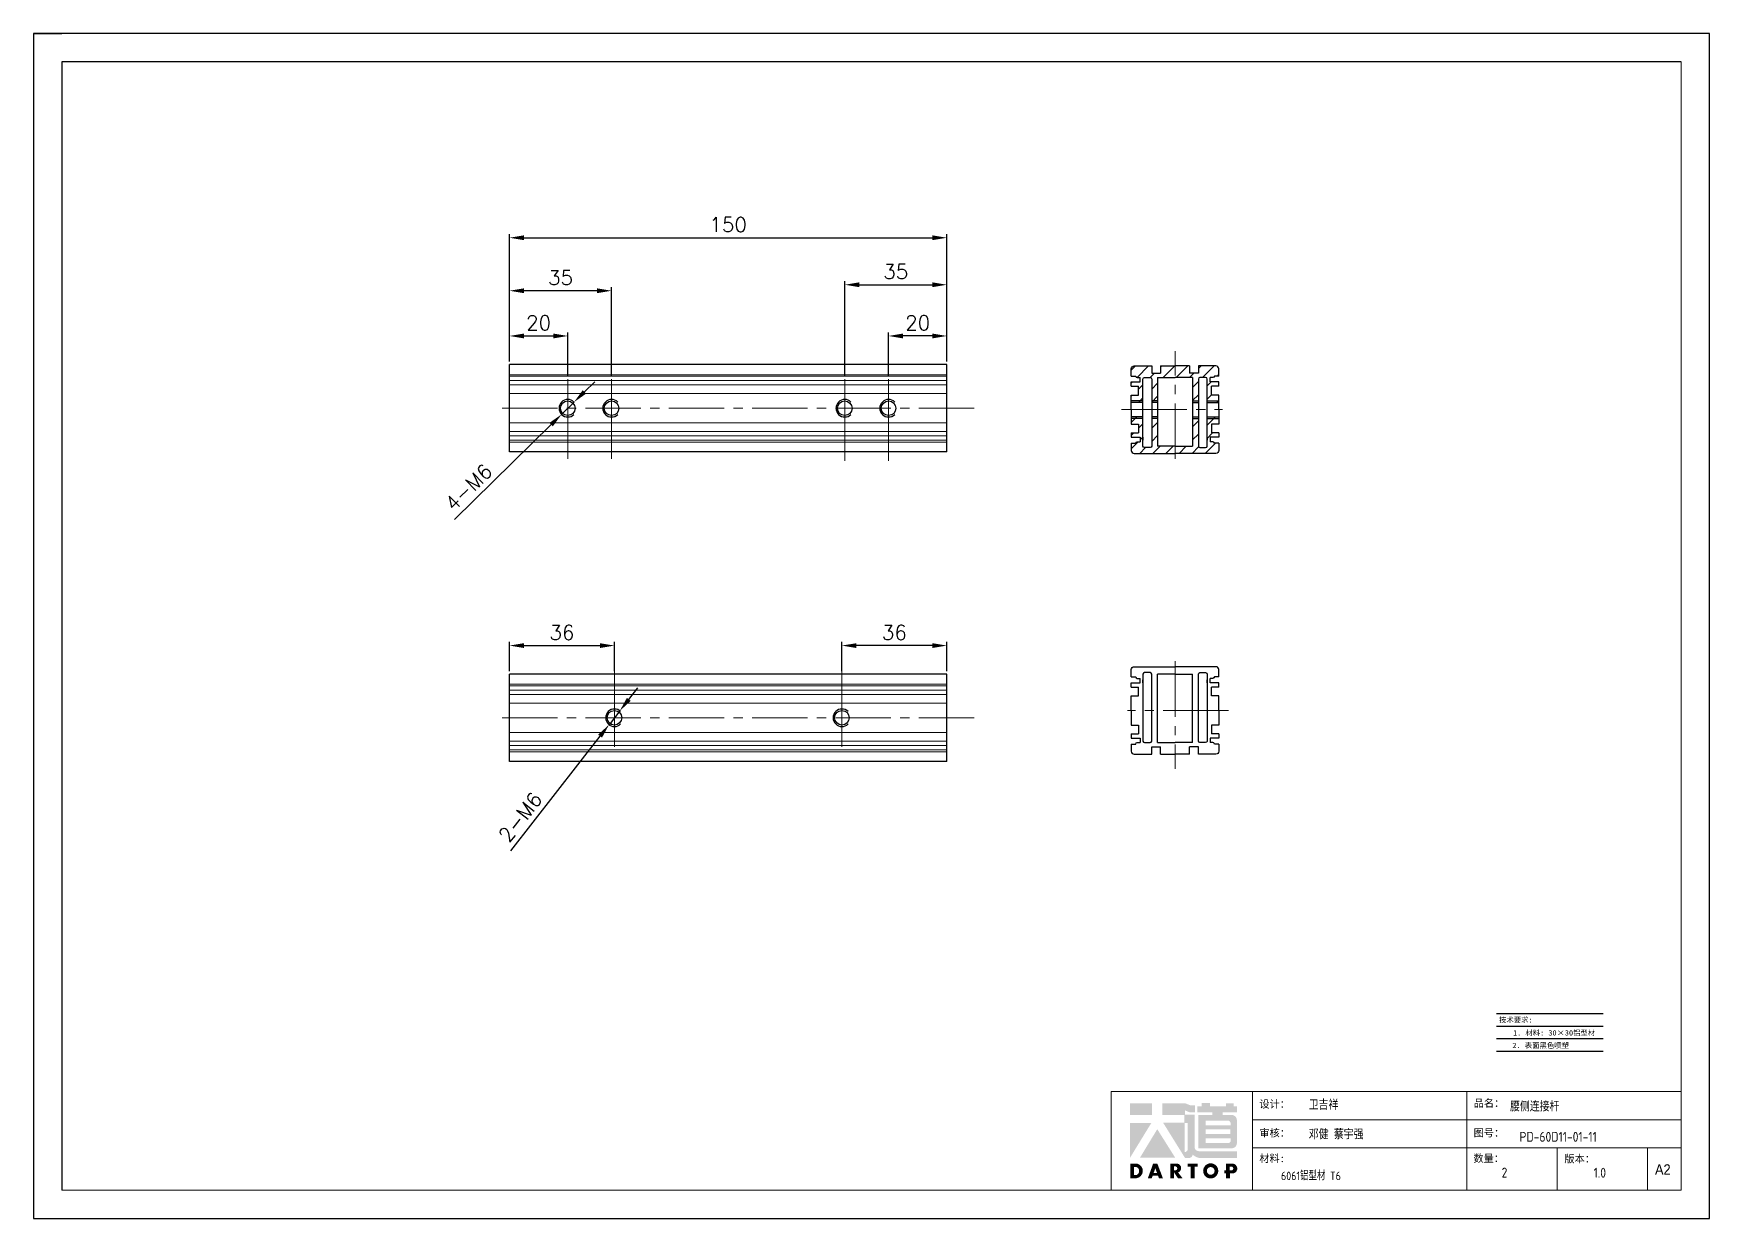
# Model space of a CAD drawing. Header units: millimetres. Extents: x -30327 to 34858, y 4015 to 75103.
# Drawn here: x 12872 to 13447, y 60062 to 60468 of the extents above; entities that cross this region are included whole.
import ezdxf
from ezdxf.enums import TextEntityAlignment as Align

# ---------------------------------------------------------------- set-up
doc = ezdxf.new("R2010")
doc.units = ezdxf.units.MM
doc.linetypes.add('CENTER2', pattern=[28.575, 19.05, -3.175, 3.175, -3.175])
doc.layers.add('A-TITLEBLOCK', color=7, linetype='Continuous', lineweight=18)
doc.layers.add('dim', color=2, linetype='Continuous', lineweight=9)
for name, color, linetype in [('print', 30, 'Continuous'), ('red', 1, 'CENTER2'), ('yellow', 2, 'Continuous')]:
    doc.layers.add(name, color=color, linetype=linetype)
doc.styles.add('GB', font='GBENOR.SHX', dxfattribs={"bigfont": 'gbcbig.shx'})
doc.styles.add('HZ', font='')
doc.styles.add('SLDTEXTSTYLE0', font='simfang.ttf', dxfattribs={"bigfont": 'bigfont'})
doc.styles.add('SLDTEXTSTYLE1', font='Gothic.ttf', dxfattribs={"width": 0.913})
doc.styles.get("Standard").update_dxf_attribs({"font": 'txt', "bigfont": 'gbcbig.shx'})
doc.styles.get('HZ').set_extended_font_data('SimSun')
doc.dimstyles.new('small', dxfattribs={"dimtxt": 5, "dimasz": 5, "dimexe": 1.25, "dimexo": 1, "dimgap": 2, "dimtad": 1, "dimtxsty": 'Standard', "dimcen": 2.5, "dimadec": 0, "dimazin": 0, "dimtfac": 1, "dimtmove": 0, "dimatfit": 3, "dimfxl": 0, "dimarcsym": 0})

# ---------------------------------------------------------------- blocks, each defined once
blk = doc.blocks.new('*D196')
at = {"layer": 'Defpoints', "color": 0, "transparency": 16777216}
for p in [(13185.57, 60398.42), (13035.57, 60354.94), (13185.57, 60354.94)]:
    blk.add_point(p, dxfattribs=at)
at = {"layer": 'yellow', "color": 0, "lineweight": -2, "transparency": 16777216}
for p, q in [((13035.57, 60355.94), (13035.57, 60399.67)), ((13040.57, 60398.42), (13180.57, 60398.42)), ((13185.57, 60355.94), (13185.57, 60399.67))]:
    blk.add_line(p, q, dxfattribs=at)
at = {"layer": 'yellow', "color": 0, "transparency": 16777216}
for points in [[(13040.57, 60399.25), (13040.57, 60397.58), (13035.57, 60398.42)], [(13180.57, 60399.25), (13180.57, 60397.58), (13185.57, 60398.42)]]:
    blk.add_solid(points, dxfattribs=at)
at = {"layer": 'yellow', "color": 0, "lineweight": 9, "transparency": 16777216, "insert": (13110.57, 60402.92), "char_height": 5, "attachment_point": 5}
blk.add_mtext('150', dxfattribs=at)
blk = doc.blocks.new('*D197')
at = {"layer": 'Defpoints', "color": 0, "transparency": 16777216}
for p in [(13073.41, 60236.14), (13069.72, 60231.41)]:
    blk.add_point(p, dxfattribs=at)
at = {"layer": 'yellow', "color": 0, "lineweight": -2, "transparency": 16777216}
for p, q in [((13076.49, 60240.09), (13079.56, 60244.03)), ((13073.41, 60236.14), (13069.72, 60231.41)), ((13035.98, 60188.12), (13066.65, 60227.47))]:
    blk.add_line(p, q, dxfattribs=at)
at = {"layer": 'yellow', "color": 0, "transparency": 16777216}
for points in [[(13075.83, 60240.6), (13077.14, 60239.58), (13073.41, 60236.14)], [(13065.99, 60227.98), (13067.31, 60226.96), (13069.72, 60231.41)]]:
    blk.add_solid(points, dxfattribs=at)
at = {"layer": 'yellow', "color": 0, "lineweight": 9, "transparency": 16777216, "insert": (13039.3, 60199.7), "char_height": 5, "attachment_point": 5, "rotation": 52.06327}
blk.add_mtext('2-M6', dxfattribs=at)
blk = doc.blocks.new('*D198')
at = {"layer": 'Defpoints', "color": 0, "transparency": 16777216}
for p in [(13055.57, 60364.72), (13035.57, 60354.94), (13055.57, 60349.94)]:
    blk.add_point(p, dxfattribs=at)
at = {"layer": 'yellow', "color": 0, "lineweight": -2, "transparency": 16777216}
for p, q in [((13035.57, 60355.94), (13035.57, 60365.97)), ((13055.57, 60350.94), (13055.57, 60365.97)), ((13040.57, 60364.72), (13050.57, 60364.72))]:
    blk.add_line(p, q, dxfattribs=at)
at = {"layer": 'yellow', "color": 0, "transparency": 16777216}
for points in [[(13040.57, 60365.56), (13040.57, 60363.89), (13035.57, 60364.72)], [(13050.57, 60365.56), (13050.57, 60363.89), (13055.57, 60364.72)]]:
    blk.add_solid(points, dxfattribs=at)
at = {"layer": 'yellow', "color": 0, "lineweight": 9, "transparency": 16777216, "insert": (13045.57, 60369.22), "char_height": 5, "attachment_point": 5}
blk.add_mtext('20', dxfattribs=at)
blk = doc.blocks.new('*D199')
at = {"layer": 'Defpoints', "color": 0, "transparency": 16777216}
for p in [(13053.43, 60337.84), (13057.71, 60342.04)]:
    blk.add_point(p, dxfattribs=at)
at = {"layer": 'yellow', "color": 0, "lineweight": -2, "transparency": 16777216}
for p, q in [((13061.28, 60345.55), (13064.84, 60349.05)), ((13057.71, 60342.04), (13053.43, 60337.84)), ((13016.72, 60301.78), (13049.86, 60334.33))]:
    blk.add_line(p, q, dxfattribs=at)
at = {"layer": 'yellow', "color": 0, "transparency": 16777216}
for points in [[(13060.69, 60346.14), (13061.86, 60344.95), (13057.71, 60342.04)], [(13049.28, 60334.93), (13050.45, 60333.74), (13053.43, 60337.84)]]:
    blk.add_solid(points, dxfattribs=at)
at = {"layer": 'yellow', "color": 0, "lineweight": 9, "transparency": 16777216, "insert": (13021.53, 60312.81), "char_height": 5, "attachment_point": 5, "rotation": 44.49118}
blk.add_mtext('4-M6', dxfattribs=at)
blk = doc.blocks.new('*D200')
at = {"layer": 'Defpoints', "color": 0, "transparency": 16777216}
for p in [(13071.57, 60258.53), (13035.57, 60248.78), (13071.57, 60248.78)]:
    blk.add_point(p, dxfattribs=at)
at = {"layer": 'yellow', "color": 0, "lineweight": -2, "transparency": 16777216}
for p, q in [((13035.57, 60249.78), (13035.57, 60259.78)), ((13040.57, 60258.53), (13066.57, 60258.53)), ((13071.57, 60249.78), (13071.57, 60259.78))]:
    blk.add_line(p, q, dxfattribs=at)
at = {"layer": 'yellow', "color": 0, "transparency": 16777216}
for points in [[(13040.57, 60259.36), (13040.57, 60257.7), (13035.57, 60258.53)], [(13066.57, 60259.36), (13066.57, 60257.7), (13071.57, 60258.53)]]:
    blk.add_solid(points, dxfattribs=at)
at = {"layer": 'yellow', "color": 0, "lineweight": 9, "transparency": 16777216, "insert": (13053.57, 60263.03), "char_height": 5, "attachment_point": 5}
blk.add_mtext('36', dxfattribs=at)
blk = doc.blocks.new('*D201')
at = {"layer": 'Defpoints', "color": 0, "transparency": 16777216}
for p in [(13165.57, 60364.72), (13185.57, 60354.94), (13165.57, 60349.94)]:
    blk.add_point(p, dxfattribs=at)
at = {"layer": 'yellow', "color": 0, "lineweight": -2, "transparency": 16777216}
for p, q in [((13165.57, 60350.94), (13165.57, 60365.97)), ((13185.57, 60355.94), (13185.57, 60365.97)), ((13180.57, 60364.72), (13170.57, 60364.72))]:
    blk.add_line(p, q, dxfattribs=at)
at = {"layer": 'yellow', "color": 0, "transparency": 16777216}
for points in [[(13170.57, 60365.56), (13170.57, 60363.89), (13165.57, 60364.72)], [(13180.57, 60365.56), (13180.57, 60363.89), (13185.57, 60364.72)]]:
    blk.add_solid(points, dxfattribs=at)
at = {"layer": 'yellow', "color": 0, "lineweight": 9, "transparency": 16777216, "insert": (13175.57, 60369.22), "char_height": 5, "attachment_point": 5}
blk.add_mtext('20', dxfattribs=at)
blk = doc.blocks.new('*D202')
at = {"layer": 'Defpoints', "color": 0, "transparency": 16777216}
for p in [(13149.57, 60258.53), (13149.57, 60248.78), (13185.57, 60248.78)]:
    blk.add_point(p, dxfattribs=at)
at = {"layer": 'yellow', "color": 0, "lineweight": -2, "transparency": 16777216}
for p, q in [((13149.57, 60249.78), (13149.57, 60259.78)), ((13180.57, 60258.53), (13154.57, 60258.53)), ((13185.57, 60249.78), (13185.57, 60259.78))]:
    blk.add_line(p, q, dxfattribs=at)
at = {"layer": 'yellow', "color": 0, "transparency": 16777216}
for points in [[(13154.57, 60259.36), (13154.57, 60257.7), (13149.57, 60258.53)], [(13180.57, 60259.36), (13180.57, 60257.7), (13185.57, 60258.53)]]:
    blk.add_solid(points, dxfattribs=at)
at = {"layer": 'yellow', "color": 0, "lineweight": 9, "transparency": 16777216, "insert": (13167.57, 60263.03), "char_height": 5, "attachment_point": 5}
blk.add_mtext('36', dxfattribs=at)
blk = doc.blocks.new('*D434')
at = {"layer": 'Defpoints', "color": 0, "transparency": 16777216}
for p in [(13035.57, 60380.24), (13035.57, 60354.94), (13070.57, 60349.94)]:
    blk.add_point(p, dxfattribs=at)
at = {"layer": 'dim', "color": 0, "lineweight": -2, "transparency": 16777216}
for p, q in [((13035.57, 60355.94), (13035.57, 60381.49)), ((13065.57, 60380.24), (13040.57, 60380.24)), ((13070.57, 60350.94), (13070.57, 60381.49))]:
    blk.add_line(p, q, dxfattribs=at)
at = {"layer": 'dim', "color": 0, "transparency": 16777216}
for points in [[(13040.57, 60381.07), (13040.57, 60379.4), (13035.57, 60380.24)], [(13065.57, 60381.07), (13065.57, 60379.4), (13070.57, 60380.24)]]:
    blk.add_solid(points, dxfattribs=at)
at = {"layer": 'dim', "color": 0, "transparency": 16777216, "insert": (13053.07, 60384.74), "char_height": 5, "attachment_point": 5}
blk.add_mtext('35', dxfattribs=at)
blk = doc.blocks.new('*D435')
at = {"layer": 'Defpoints', "color": 0, "transparency": 16777216}
for p in [(13185.57, 60382.3), (13185.57, 60354.94), (13150.57, 60349.94)]:
    blk.add_point(p, dxfattribs=at)
at = {"layer": 'dim', "color": 0, "lineweight": -2, "transparency": 16777216}
for p, q in [((13150.57, 60350.94), (13150.57, 60383.55)), ((13185.57, 60355.94), (13185.57, 60383.55)), ((13155.57, 60382.3), (13180.57, 60382.3))]:
    blk.add_line(p, q, dxfattribs=at)
at = {"layer": 'dim', "color": 0, "transparency": 16777216}
for points in [[(13155.57, 60383.13), (13155.57, 60381.47), (13150.57, 60382.3)], [(13180.57, 60383.13), (13180.57, 60381.47), (13185.57, 60382.3)]]:
    blk.add_solid(points, dxfattribs=at)
at = {"layer": 'dim', "color": 0, "transparency": 16777216, "insert": (13168.07, 60386.8), "char_height": 5, "attachment_point": 5}
blk.add_mtext('35', dxfattribs=at)
blk = doc.blocks.new('Dartop Logo')
at = {"true_color": 0xc40018}
h = blk.add_hatch(color=12, dxfattribs=at)
h.set_gradient(color1=(196, 0, 24), color2=(196, 0, 24), tint=1)
h.paths.add_polyline_path([(30.39, -3.87), (33.08, -5.04), (35.99, -5.04), (35.99, -1.19), (33.59, -1.19), (30.46, 0.05), (17.94, 0.05), (17.94, -6.46), (30.12, -6.46), (30.12, -6.59), (30.12, -10.75), (18.31, -10.75), (30.46, -30.31), (32.87, -30.31, 0.279375), (34.63, -28.6), (34.63, -28.51), (34.84, -28.51, 0.143145), (38.15, -30.2), (59.27, -30.2), (59.27, -26.49), (38.06, -26.49, -0.414214), (35.75, -24.18), (35.75, -6.26), (30.39, -6.26)])
h.paths.add_polyline_path([(30.25, -10.84), (31.8, -10.84), (31.8, -26.02, -0.088936), (30.9, -26.94), (30.24, -26.94)], flags=16)
h = blk.add_hatch(color=12, dxfattribs=at)
h.set_gradient(color1=(196, 0, 24), color2=(196, 0, 24), tint=1)
h.paths.add_polyline_path([(59.24, -1.73), (57.36, -1.73), (57.36, 0.06), (53.06, 0.06), (53.06, -1.64), (44.29, -1.64), (44.29, 0.15), (39.7, 0.15), (39.7, -1.67), (37.16, -1.67), (37.16, -4.97), (45.54, -4.97), (45.54, -6.42), (37.73, -6.42), (37.73, -24.88), (56.26, -24.88, 0.414214), (59.15, -21.99), (59.15, -9.35, 0.414214), (56.26, -6.46), (51.36, -6.46), (51.36, -5.03), (59.24, -5.03)])
h.paths.add_polyline_path([(54.21, -9.59, -0.414214), (55.66, -11.04), (55.66, -12.1), (41.79, -12.1), (41.79, -9.59)], flags=16)
h.paths.add_polyline_path([(55.57, -14.33), (55.57, -17.01), (41.88, -17.01), (41.88, -14.33)], flags=16)
h.paths.add_polyline_path([(55.75, -19.43), (55.75, -20.57, -0.414214), (54.3, -22.02), (41.88, -22.02), (41.88, -19.43)], flags=16)
h = blk.add_hatch(color=12, dxfattribs=at)
h.set_gradient(color1=(196, 0, 24), color2=(196, 0, 24), tint=1)
h.paths.add_polyline_path([(12.18, 0), (0, 0), (0, -6.37), (12.18, -6.37)])
h = blk.add_hatch(color=12, dxfattribs=at)
h.set_gradient(color1=(196, 0, 24), color2=(196, 0, 24), tint=1)
h.paths.add_polyline_path([(11.79, -10.83), (0.03, -10.83), (0.03, -30.03)])
h = blk.add_hatch(color=12, dxfattribs=at)
h.set_gradient(color1=(196, 0, 24), color2=(196, 0, 24), tint=1)
h.paths.add_polyline_path([(15.05, -14.31), (5.44, -30.15), (25.01, -30.15)])
at = {"true_color": 0x646464}
h = blk.add_hatch(color=251, dxfattribs=at)
h.set_gradient(color1=(100, 100, 100), color2=(100, 100, 100), tint=1)
h.paths.add_polyline_path([(4.15, -33.43), (0.11, -33.43), (0.11, -41.5), (3.51, -41.5, 0.793016)])
h.paths.add_polyline_path([(3.57, -39.73), (2.16, -39.73), (2.16, -35.19), (3.42, -35.19, -0.671361)], flags=16)
h = blk.add_hatch(color=251, dxfattribs=at)
h.set_gradient(color1=(100, 100, 100), color2=(100, 100, 100), tint=1)
h.paths.add_polyline_path([(15.08, -33.36), (12.78, -33.36), (9.82, -41.51), (12, -41.51), (12.51, -40.06), (15.46, -40.06), (15.99, -41.52), (18.19, -41.52)])
h.paths.add_polyline_path([(14.9, -38.51), (13.07, -38.51), (13.97, -35.95)], flags=16)
h = blk.add_hatch(color=251, dxfattribs=at)
h.set_gradient(color1=(100, 100, 100), color2=(100, 100, 100), tint=1)
h.paths.add_polyline_path([(26.27, -33.36), (22.3, -33.36), (22.3, -41.51), (24.4, -41.51), (24.4, -38.28), (26.55, -41.54), (29.09, -41.54), (26.61, -38.3, 0.744055)])
h.paths.add_polyline_path([(24.38, -37.08), (24.38, -34.94), (25.32, -34.94, -0.796809), (25.3, -37.08)], flags=16)
h = blk.add_hatch(color=251, dxfattribs=at)
h.set_gradient(color1=(100, 100, 100), color2=(100, 100, 100), tint=1)
h.paths.add_polyline_path([(37.44, -33.4), (31.88, -33.4), (31.88, -35.16), (33.61, -35.16), (33.61, -41.52), (35.69, -41.52), (35.69, -35.16), (37.44, -35.16)])
h = blk.add_hatch(color=251, dxfattribs=at)
h.set_gradient(color1=(100, 100, 100), color2=(100, 100, 100), tint=1)
h.paths.add_polyline_path([(40.46, -37.41, 1), (48.83, -37.41, 1)])
h.paths.add_polyline_path([(46.8, -37.41, -1), (42.5, -37.41, -1)], flags=16)
h = blk.add_hatch(color=251, dxfattribs=at)
h.set_gradient(color1=(100, 100, 100), color2=(100, 100, 100), tint=1)
h.paths.add_polyline_path([(56.85, -33.38), (56.73, -33.38), (53.19, -33.38), (53.19, -37.19), (52.26, -37.19), (52.26, -38.73), (53.18, -38.73), (53.18, -41.5), (55.24, -41.5), (55.24, -38.72), (57.51, -38.72, 0.812304)])
h.paths.add_polyline_path([(55.21, -37.18), (55.21, -35.05), (56.39, -35.05, -0.778213), (56.27, -37.18)], flags=16)
blk = doc.blocks.new('DT-A2-TITLE')
for p, q in [((594, 420), (0, 420)), ((0, 420), (0, 420)), ((0, 420), (0, 0)), ((0, 420), (10, 420)), ((594, 0), (594, 420)), ((10, 410), (10, 10)), ((584, 410), (10, 410))]:
    blk.add_line(p, q)
at = {"layer": 'A-TITLEBLOCK', "color": 7}
for p, q in [((584, 410), (584, 10)), ((594, 0), (594, 297)), ((382, 10), (382, 45)), ((584, 45), (382, 45)), ((432, 45), (432, 10)), ((508, 45), (508, 10)), ((584, 35), (432, 35)), ((432, 25), (584.08, 25)), ((540, 10), (540, 25)), ((572, 10), (572, 25)), ((10, 10), (584, 10)), ((0, 0), (594, 0))]:
    blk.add_line(p, q, dxfattribs=at)
at = {"layer": 'A-TITLEBLOCK', "xscale": 0.6400000000000001, "yscale": 0.6400000000000001, "zscale": 0.6400000000000001}
blk.add_blockref('Dartop Logo', (388.65, 40.81), dxfattribs=at)
at = {"style": 'GB'}
for tag, p, height in [('#设计', (451.96, 38.52), 3.5), ('#品名', (523.32, 37.95), 3.5), ('#审核', (451.99, 28.1), 3.5), ('#图号', (526.67, 27.2), 3.5), ('#数量', (520.33, 14.51), 3.5), ('#版本', (552.92, 14.47), 3.5), ('#材料说明', (442.15, 13.59), 3)]:
    blk.add_attdef(tag, p, '', height=height, dxfattribs=at)
at = {"layer": 'A-TITLEBLOCK', "color": 7, "attachment_point": 1}
for s, insert, char_height, style in [('设计：', (434.47, 41.87), 2.646, 'SLDTEXTSTYLE0'), ('品名：', (510.43, 42.19), 2.646, 'SLDTEXTSTYLE0'), ('审核：', (434.47, 31.64), 2.646, 'SLDTEXTSTYLE0'), ('图号：', (510.4, 31.66), 2.646, 'SLDTEXTSTYLE0'), ('材料:', (434.47, 22.62), 2.646, 'SLDTEXTSTYLE0'), ('数量：', (510.35, 22.64), 2.646, 'SLDTEXTSTYLE0'), ('版本：', (542.59, 22.48), 2.646, 'SLDTEXTSTYLE0'), ('A2', (574.7, 19.21), 3.704, 'SLDTEXTSTYLE1')]:
    blk.add_mtext(s, dxfattribs=dict(at, insert=insert, char_height=char_height, style=style))

msp = doc.modelspace()

# ---------------------------------------------------------------- hatches: boundary and pattern name
at = {"layer": 'yellow', "lineweight": 9}
h = msp.add_hatch(dxfattribs=at)
h.set_pattern_fill('ANSI31', color=256, style=0)
h.set_pattern_definition([(45, (12418.4634, 59720.1953), (-2.245064, 2.245064), [])])
h.paths.add_polyline_path([(13257.8393, 60350.4666), (13258.8393, 60350.4666), (13263.8393, 60350.4666), (13263.8393, 60354.4666), (13258.8393, 60354.4666), (13258.8393, 60351.9666), (13255.8393, 60351.9666), (13255.8393, 60354.4666), (13249.8393, 60354.4666, 0.41421356), (13248.8393, 60353.4666), (13248.8393, 60350.9666), (13250.3393, 60350.9666, 0.41421356), (13250.8393, 60350.4666), (13251.3393, 60350.4666), (13251.8393, 60350.4666), (13251.8393, 60348.9666), (13248.8393, 60348.9666), (13248.8393, 60347.4666), (13251.3393, 60347.4666), (13251.3393, 60344.4666), (13248.8393, 60344.4666), (13248.8393, 60342.4666), (13252.8393, 60342.4666), (13252.8393, 60349.9666, -0.41421356), (13253.3393, 60350.4666), (13255.3393, 60350.4666, -0.41421356), (13255.8393, 60349.9666), (13255.8393, 60342.4666), (13257.8393, 60342.4666)])
h.paths.add_polyline_path([(13271.8393, 60349.9666, -0.41421356), (13272.3393, 60350.4666), (13274.3393, 60350.4666, -0.41421356), (13274.8393, 60349.9666), (13274.8393, 60348.9666), (13274.8393, 60342.4666), (13278.8393, 60342.4666), (13278.8393, 60344.4666), (13276.3393, 60344.4666), (13276.3393, 60347.4666), (13278.8393, 60347.4666), (13278.8393, 60348.9666), (13275.8393, 60348.9666), (13275.8393, 60350.4666), (13276.3393, 60350.4666), (13276.8393, 60350.4666, 0.41421356), (13277.3393, 60350.9666), (13278.8393, 60350.9666), (13278.8393, 60353.4666, 0.41421356), (13277.8393, 60354.4666), (13271.8393, 60354.4666), (13271.8393, 60351.9666), (13268.8393, 60351.9666), (13268.8393, 60354.4666), (13263.8393, 60354.4666), (13263.8393, 60350.4666), (13268.8393, 60350.4666), (13269.8393, 60350.4666), (13269.8393, 60342.4666), (13271.8393, 60342.4666)])
h.paths.add_polyline_path([(13278.8393, 60342.4666), (13274.8393, 60342.4666), (13274.8393, 60341.9666), (13278.8393, 60341.9666)])
h.paths.add_polyline_path([(13271.8393, 60342.4666), (13269.8393, 60342.4666), (13269.8393, 60341.9666), (13271.8393, 60341.9666)])
h.paths.add_polyline_path([(13257.8393, 60342.4666), (13255.8393, 60342.4666), (13255.8393, 60341.9666), (13257.8393, 60341.9666)])
h.paths.add_polyline_path([(13252.8393, 60342.4666), (13248.8393, 60342.4666), (13248.8393, 60341.9666), (13252.8393, 60341.9666)])
h.paths.add_polyline_path([(13252.8393, 60336.9666), (13248.8393, 60336.9666), (13248.8393, 60336.4666), (13252.8393, 60336.4666)])
h.paths.add_polyline_path([(13257.8393, 60336.9666), (13255.8393, 60336.9666), (13255.8393, 60336.4666), (13257.8393, 60336.4666)])
h.paths.add_polyline_path([(13271.8393, 60336.9666), (13269.8393, 60336.9666), (13269.8393, 60336.4666), (13271.8393, 60336.4666)])
h.paths.add_polyline_path([(13278.8393, 60336.9666), (13274.8393, 60336.9666), (13274.8393, 60336.4666), (13278.8393, 60336.4666)])
h.paths.add_polyline_path([(13278.8393, 60336.4666), (13274.8393, 60336.4666), (13274.8393, 60326.9666, -0.41421356), (13274.3393, 60326.4666), (13272.3393, 60326.4666, -0.41421356), (13271.8393, 60326.9666), (13271.8393, 60336.4666), (13269.8393, 60336.4666), (13269.8393, 60326.9666), (13263.8393, 60326.9666), (13263.8393, 60324.4666), (13277.8393, 60324.4666, 0.41421356), (13278.8393, 60325.4666), (13278.8393, 60327.9666), (13277.3393, 60327.9666, 0.41421356), (13276.8393, 60328.4666), (13276.3393, 60328.4666), (13275.8393, 60328.4666), (13275.8393, 60329.9666), (13278.8393, 60329.9666), (13278.8393, 60331.4666), (13276.3393, 60331.4666), (13276.3393, 60334.4666), (13278.8393, 60334.4666)])
h.paths.add_polyline_path([(13257.8393, 60336.4666), (13255.8393, 60336.4666), (13255.8393, 60326.9666, -0.41421356), (13255.3393, 60326.4666), (13253.3393, 60326.4666, -0.41421356), (13252.8393, 60326.9666), (13252.8393, 60336.4666), (13248.8393, 60336.4666), (13248.8393, 60334.4666), (13251.3393, 60334.4666), (13251.3393, 60331.4666), (13248.8393, 60331.4666), (13248.8393, 60329.9666), (13251.8393, 60329.9666), (13251.8393, 60328.4666), (13251.3393, 60328.4666), (13250.8393, 60328.4666, 0.41421356), (13250.3393, 60327.9666), (13248.8393, 60327.9666), (13248.8393, 60325.4666, 0.41421356), (13249.8393, 60324.4666), (13263.8393, 60324.4666), (13263.8393, 60326.9666), (13257.8393, 60326.9666)])

# ---------------------------------------------------------------- linework, layer by layer
for p, q in [((13185.5689, 60354.9405), (13035.5689, 60354.9405)), ((13035.5689, 60324.9405), (13035.5689, 60354.9405)), ((13185.5689, 60324.9405), (13185.5689, 60354.9405)), ((13258.8393, 60354.4666), (13263.8393, 60354.4666)), ((13268.8393, 60354.4666), (13263.8393, 60354.4666)), ((13248.8393, 60350.9666), (13250.3393, 60350.9666)), ((13248.8393, 60348.9666), (13251.8393, 60348.9666)), ((13248.8393, 60347.4666), (13248.8393, 60348.9666)), ((13251.3393, 60350.4666), (13251.8393, 60350.4666)), ((13251.8393, 60348.9666), (13251.8393, 60350.4666)), ((13252.8393, 60348.9666), (13252.8393, 60349.9666)), ((13255.8393, 60351.9666), (13258.8393, 60351.9666)), ((13257.8393, 60350.4666), (13258.8393, 60350.4666)), ((13258.8393, 60350.4666), (13263.8393, 60350.4666)), ((13268.8393, 60350.4666), (13263.8393, 60350.4666)), ((13271.8393, 60351.9666), (13268.8393, 60351.9666)), ((13269.8393, 60350.4666), (13268.8393, 60350.4666)), ((13274.8393, 60348.9666), (13274.8393, 60349.9666)), ((13276.3393, 60350.4666), (13275.8393, 60350.4666)), ((13275.8393, 60348.9666), (13275.8393, 60350.4666)), ((13278.8393, 60348.9666), (13275.8393, 60348.9666)), ((13278.8393, 60350.9666), (13277.3393, 60350.9666)), ((13278.8393, 60347.4666), (13278.8393, 60348.9666)), ((13248.8393, 60347.4666), (13251.3393, 60347.4666)), ((13248.8393, 60344.4666), (13251.3393, 60344.4666)), ((13248.8393, 60339.4666), (13248.8393, 60344.4666)), ((13251.3393, 60344.4666), (13251.3393, 60347.4666)), ((13278.8393, 60347.4666), (13276.3393, 60347.4666)), ((13276.3393, 60344.4666), (13276.3393, 60347.4666)), ((13278.8393, 60344.4666), (13276.3393, 60344.4666)), ((13278.8393, 60339.4666), (13278.8393, 60344.4666)), ((13252.8393, 60342.4666), (13248.8393, 60342.4666)), ((13252.8393, 60341.9666), (13248.8393, 60341.9666)), ((13248.8393, 60339.4666), (13248.8393, 60334.4666)), ((13252.8393, 60336.9666), (13248.8393, 60336.9666)), ((13257.8393, 60342.4666), (13255.8393, 60342.4666)), ((13257.8393, 60341.9666), (13255.8393, 60341.9666)), ((13257.8393, 60336.9666), (13255.8393, 60336.9666)), ((13269.8393, 60342.4666), (13271.8393, 60342.4666)), ((13269.8393, 60341.9666), (13271.8393, 60341.9666)), ((13269.8393, 60336.9666), (13271.8393, 60336.9666)), ((13274.8393, 60342.4666), (13278.8393, 60342.4666)), ((13274.8393, 60341.9666), (13278.8393, 60341.9666)), ((13274.8393, 60336.9666), (13278.8393, 60336.9666)), ((13278.8393, 60339.4666), (13278.8393, 60334.4666)), ((13252.8393, 60336.4666), (13248.8393, 60336.4666)), ((13248.8393, 60334.4666), (13251.3393, 60334.4666)), ((13248.8393, 60331.4666), (13251.3393, 60331.4666)), ((13248.8393, 60331.4666), (13248.8393, 60329.9666)), ((13251.3393, 60334.4666), (13251.3393, 60331.4666)), ((13257.8393, 60336.4666), (13255.8393, 60336.4666)), ((13269.8393, 60336.4666), (13271.8393, 60336.4666)), ((13274.8393, 60336.4666), (13278.8393, 60336.4666)), ((13276.3393, 60334.4666), (13276.3393, 60331.4666)), ((13278.8393, 60334.4666), (13276.3393, 60334.4666)), ((13278.8393, 60331.4666), (13276.3393, 60331.4666)), ((13278.8393, 60331.4666), (13278.8393, 60329.9666)), ((13248.8393, 60329.9666), (13251.8393, 60329.9666)), ((13248.8393, 60327.9666), (13250.3393, 60327.9666)), ((13251.3393, 60328.4666), (13251.8393, 60328.4666)), ((13251.8393, 60329.9666), (13251.8393, 60328.4666)), ((13252.8393, 60329.9666), (13252.8393, 60328.9666)), ((13263.8393, 60326.9666), (13257.8393, 60326.9666)), ((13263.8393, 60326.9666), (13269.8393, 60326.9666)), ((13274.8393, 60329.9666), (13274.8393, 60328.9666)), ((13275.8393, 60329.9666), (13275.8393, 60328.4666)), ((13278.8393, 60329.9666), (13275.8393, 60329.9666)), ((13276.3393, 60328.4666), (13275.8393, 60328.4666)), ((13278.8393, 60327.9666), (13277.3393, 60327.9666)), ((13185.5689, 60324.9405), (13035.5689, 60324.9405)), ((13185.5689, 60248.7782), (13035.5689, 60248.7782)), ((13035.5689, 60218.7782), (13035.5689, 60248.7782)), ((13185.5689, 60218.7782), (13185.5689, 60248.7782)), ((13248.8393, 60247.7782), (13250.3393, 60247.7782)), ((13248.8393, 60245.7782), (13251.8393, 60245.7782)), ((13248.8393, 60244.2782), (13248.8393, 60245.7782)), ((13251.3393, 60247.2782), (13251.8393, 60247.2782)), ((13251.8393, 60245.7782), (13251.8393, 60247.2782)), ((13252.8393, 60245.7782), (13252.8393, 60246.7782)), ((13263.8393, 60248.7782), (13257.8393, 60248.7782)), ((13263.8393, 60248.7782), (13269.8393, 60248.7782)), ((13274.8393, 60245.7782), (13274.8393, 60246.7782)), ((13275.8393, 60245.7782), (13275.8393, 60247.2782)), ((13276.3393, 60247.2782), (13275.8393, 60247.2782)), ((13278.8393, 60245.7782), (13275.8393, 60245.7782)), ((13278.8393, 60247.7782), (13277.3393, 60247.7782)), ((13278.8393, 60244.2782), (13278.8393, 60245.7782)), ((13248.8393, 60244.2782), (13251.3393, 60244.2782)), ((13248.8393, 60241.2782), (13251.3393, 60241.2782)), ((13248.8393, 60236.2782), (13248.8393, 60241.2782)), ((13251.3393, 60241.2782), (13251.3393, 60244.2782)), ((13276.3393, 60241.2782), (13276.3393, 60244.2782)), ((13278.8393, 60244.2782), (13276.3393, 60244.2782)), ((13278.8393, 60241.2782), (13276.3393, 60241.2782)), ((13278.8393, 60236.2782), (13278.8393, 60241.2782)), ((13248.8393, 60236.2782), (13248.8393, 60231.2782)), ((13278.8393, 60236.2782), (13278.8393, 60231.2782)), ((13248.8393, 60231.2782), (13251.3393, 60231.2782)), ((13248.8393, 60228.2782), (13251.3393, 60228.2782)), ((13248.8393, 60228.2782), (13248.8393, 60226.7782)), ((13251.3393, 60231.2782), (13251.3393, 60228.2782)), ((13276.3393, 60231.2782), (13276.3393, 60228.2782)), ((13278.8393, 60231.2782), (13276.3393, 60231.2782)), ((13278.8393, 60228.2782), (13276.3393, 60228.2782)), ((13278.8393, 60228.2782), (13278.8393, 60226.7782)), ((13248.8393, 60226.7782), (13251.8393, 60226.7782)), ((13248.8393, 60224.7782), (13250.3393, 60224.7782)), ((13251.3393, 60225.2782), (13251.8393, 60225.2782)), ((13251.8393, 60226.7782), (13251.8393, 60225.2782)), ((13252.8393, 60226.7782), (13252.8393, 60225.7782)), ((13255.8393, 60223.7782), (13258.8393, 60223.7782)), ((13257.8393, 60225.2782), (13258.8393, 60225.2782)), ((13258.8393, 60225.2782), (13263.8393, 60225.2782)), ((13268.8393, 60225.2782), (13263.8393, 60225.2782)), ((13269.8393, 60225.2782), (13268.8393, 60225.2782)), ((13271.8393, 60223.7782), (13268.8393, 60223.7782)), ((13274.8393, 60226.7782), (13274.8393, 60225.7782)), ((13278.8393, 60226.7782), (13275.8393, 60226.7782)), ((13275.8393, 60226.7782), (13275.8393, 60225.2782)), ((13276.3393, 60225.2782), (13275.8393, 60225.2782)), ((13278.8393, 60224.7782), (13277.3393, 60224.7782)), ((13185.5689, 60218.7782), (13035.5689, 60218.7782)), ((13258.8393, 60221.2782), (13263.8393, 60221.2782)), ((13268.8393, 60221.2782), (13263.8393, 60221.2782))]:
    msp.add_line(p, q)
at = {"lineweight": 9}
for p, q in [((13185.5689, 60351.4405), (13035.5689, 60351.4405)), ((13185.5689, 60350.9405), (13035.5689, 60350.9405)), ((13185.5689, 60349.4405), (13035.5689, 60349.4405)), ((13185.5689, 60347.9405), (13035.5689, 60347.9405)), ((13185.5689, 60344.9405), (13035.5689, 60344.9405)), ((13185.5689, 60334.9405), (13035.5689, 60334.9405)), ((13185.5689, 60331.9405), (13035.5689, 60331.9405)), ((13185.5689, 60330.4405), (13035.5689, 60330.4405)), ((13185.5689, 60328.9405), (13035.5689, 60328.9405)), ((13185.5689, 60328.2987), (13035.5689, 60328.2987)), ((13185.5689, 60245.2782), (13035.5689, 60245.2782)), ((13185.5689, 60244.7782), (13035.5689, 60244.7782)), ((13185.5689, 60243.2782), (13035.5689, 60243.2782)), ((13185.5689, 60241.7782), (13035.5689, 60241.7782)), ((13185.5689, 60238.7782), (13035.5689, 60238.7782)), ((13185.5689, 60228.7782), (13035.5689, 60228.7782)), ((13185.5689, 60225.7782), (13035.5689, 60225.7782)), ((13185.5689, 60224.2782), (13035.5689, 60224.2782)), ((13185.5689, 60222.7782), (13035.5689, 60222.7782)), ((13185.5689, 60222.1364), (13035.5689, 60222.1364))]:
    msp.add_line(p, q, dxfattribs=at)
for points in [[(13248.8393, 60350.9666), (13248.8393, 60353.4666, -0.41421356), (13249.8393, 60354.4666), (13255.8393, 60354.4666)], [(13278.8393, 60350.9666), (13278.8393, 60353.4666, 0.41421356), (13277.8393, 60354.4666), (13271.8393, 60354.4666)], [(13250.3393, 60350.9666), (13250.3393, 60350.9666, 0.41421356), (13250.8393, 60350.4666), (13251.3393, 60350.4666)], [(13277.3393, 60350.9666), (13277.3393, 60350.9666, -0.41421356), (13276.8393, 60350.4666), (13276.3393, 60350.4666)], [(13248.8393, 60327.9666), (13248.8393, 60325.4666, 0.41421356), (13249.8393, 60324.4666), (13263.8393, 60324.4666)], [(13250.3393, 60327.9666), (13250.3393, 60327.9666, -0.41421356), (13250.8393, 60328.4666), (13251.3393, 60328.4666)], [(13278.8393, 60327.9666), (13278.8393, 60325.4666, -0.41421356), (13277.8393, 60324.4666), (13263.8393, 60324.4666)], [(13277.3393, 60327.9666), (13277.3393, 60327.9666, 0.41421356), (13276.8393, 60328.4666), (13276.3393, 60328.4666)], [(13248.8393, 60247.7782), (13248.8393, 60250.2782, -0.41421356), (13249.8393, 60251.2782), (13263.8393, 60251.2782)], [(13278.8393, 60247.7782), (13278.8393, 60250.2782, 0.41421356), (13277.8393, 60251.2782), (13263.8393, 60251.2782)], [(13250.3393, 60247.7782), (13250.3393, 60247.7782, 0.41421356), (13250.8393, 60247.2782), (13251.3393, 60247.2782)], [(13277.3393, 60247.7782), (13277.3393, 60247.7782, -0.41421356), (13276.8393, 60247.2782), (13276.3393, 60247.2782)], [(13248.8393, 60224.7782), (13248.8393, 60222.2782, 0.41421356), (13249.8393, 60221.2782), (13255.8393, 60221.2782)], [(13250.3393, 60224.7782), (13250.3393, 60224.7782, -0.41421356), (13250.8393, 60225.2782), (13251.3393, 60225.2782)], [(13278.8393, 60224.7782), (13278.8393, 60222.2782, -0.41421356), (13277.8393, 60221.2782), (13271.8393, 60221.2782)], [(13277.3393, 60224.7782), (13277.3393, 60224.7782, 0.41421356), (13276.8393, 60225.2782), (13276.3393, 60225.2782)]]:
    msp.add_lwpolyline(points, format="xyb")
for points in [[(13255.8393, 60354.4666), (13255.8393, 60351.9666)], [(13258.8393, 60354.4666), (13258.8393, 60351.9666)], [(13268.8393, 60354.4666), (13268.8393, 60351.9666)], [(13271.8393, 60354.4666), (13271.8393, 60351.9666)], [(13257.8393, 60350.4666), (13257.8393, 60326.9666)], [(13269.8393, 60350.4666), (13269.8393, 60326.9666)], [(13257.8393, 60225.2782), (13257.8393, 60248.7782)], [(13269.8393, 60225.2782), (13269.8393, 60248.7782)], [(13255.8393, 60221.2782), (13255.8393, 60223.7782)], [(13258.8393, 60221.2782), (13258.8393, 60223.7782)], [(13268.8393, 60221.2782), (13268.8393, 60223.7782)], [(13271.8393, 60221.2782), (13271.8393, 60223.7782)]]:
    msp.add_lwpolyline(points)
for points in [[(13252.8393, 60326.9666), (13252.8393, 60349.9666, -0.41421356), (13253.3393, 60350.4666), (13255.3393, 60350.4666, -0.41421356), (13255.8393, 60349.9666), (13255.8393, 60326.9666, -0.41421356), (13255.3393, 60326.4666), (13253.3393, 60326.4666, -0.41421356)], [(13274.8393, 60326.9666), (13274.8393, 60349.9666, 0.41421356), (13274.3393, 60350.4666), (13272.3393, 60350.4666, 0.41421356), (13271.8393, 60349.9666), (13271.8393, 60326.9666, 0.41421356), (13272.3393, 60326.4666), (13274.3393, 60326.4666, 0.41421356)], [(13252.8393, 60248.7782), (13252.8393, 60225.7782, 0.41421356), (13253.3393, 60225.2782), (13255.3393, 60225.2782, 0.41421356), (13255.8393, 60225.7782), (13255.8393, 60248.7782, 0.41421356), (13255.3393, 60249.2782), (13253.3393, 60249.2782, 0.41421356)], [(13274.8393, 60248.7782), (13274.8393, 60225.7782, -0.41421356), (13274.3393, 60225.2782), (13272.3393, 60225.2782, -0.41421356), (13271.8393, 60225.7782), (13271.8393, 60248.7782, -0.41421356), (13272.3393, 60249.2782), (13274.3393, 60249.2782, -0.41421356)]]:
    msp.add_lwpolyline(points, format="xyb", close=True)
for centre in [(13055.5689, 60339.9405), (13070.5689, 60339.9405), (13150.5689, 60339.9405), (13165.5689, 60339.9405), (13071.5689, 60233.7782), (13149.5689, 60233.7782)]:
    msp.add_circle(centre, 2.5)
for centre in [(13055.5689, 60339.9405), (13070.5689, 60339.9405), (13150.5689, 60339.9405), (13165.5689, 60339.9405), (13071.5689, 60233.7782), (13149.5689, 60233.7782)]:
    msp.add_arc(centre, 3, 45, 315)
at = {"layer": 'Defpoints'}
for p, q in [((13374.0686, 60132.3206), (13410.6903, 60132.3206)), ((13374.0686, 60128.0209), (13410.6903, 60128.0209)), ((13374.0686, 60128.0209), (13410.6903, 60128.0209)), ((13374.0686, 60123.7211), (13410.6903, 60123.7211)), ((13374.0686, 60119.4214), (13410.6903, 60119.4214))]:
    msp.add_line(p, q, dxfattribs=at)
at = {"layer": 'print'}
msp.add_lwpolyline([(12872.3303, 60062.0396), (13447.1323, 60062.0396), (13447.1323, 60468.4652), (12872.3303, 60468.4652)], close=True, dxfattribs=at)
at = {"layer": 'red', "lineweight": 9}
for p, q in [((13263.8393, 60322.5694), (13263.8393, 60359.5176)), ((13055.5689, 60339.9405), (13055.5689, 60349.9405)), ((13070.5689, 60339.9405), (13070.5689, 60349.9405)), ((13150.5689, 60339.9405), (13150.5689, 60349.9405)), ((13165.5689, 60339.9405), (13165.5689, 60349.9405)), ((13194.9634, 60339.9405), (13032.2267, 60339.9405)), ((13055.5689, 60339.9405), (13055.5689, 60322.5407)), ((13070.5689, 60339.9405), (13070.5689, 60322.5407)), ((13150.5689, 60339.9405), (13150.5689, 60321.8755)), ((13165.5689, 60339.9405), (13165.5689, 60321.8755)), ((13248.8393, 60339.4666), (13245.5039, 60339.4666)), ((13248.8393, 60339.4666), (13280.1659, 60339.4666)), ((13071.5689, 60233.7782), (13071.5689, 60252.0325)), ((13149.5689, 60233.7782), (13149.5689, 60251.589)), ((13263.8393, 60253.1754), (13263.8393, 60216.2272)), ((13071.5689, 60233.7782), (13071.5689, 60243.7782)), ((13149.5689, 60233.7782), (13149.5689, 60243.7782)), ((13194.9634, 60233.7782), (13031.4904, 60233.7782)), ((13071.5689, 60233.7782), (13071.5689, 60223.7782)), ((13149.5689, 60233.7782), (13149.5689, 60223.7782)), ((13149.5689, 60233.7782), (13149.5689, 60223.7782)), ((13278.8393, 60236.2782), (13247.5128, 60236.2782)), ((13278.8393, 60236.2782), (13282.1747, 60236.2782))]:
    msp.add_line(p, q, dxfattribs=at)

# ---------------------------------------------------------------- block references
at = {"xscale": 0.9676800000000001, "yscale": 0.9676800000000001, "zscale": 0.9676800000000001}
msp.add_blockref('DT-A2-TITLE', (12872.3303, 60062.0396), dxfattribs=at).add_auto_attribs({'#设计': '卫吉祥', '#审核': '邓健 蔡宇强', '#材料说明': '6061铝型材 T6', '#品名': '腰侧连接杆', '#图号': 'PD-60D11-01-11', '#数量': '2', '#版本': '1.0'})

# ---------------------------------------------------------------- texts
at = {"style": 'HZ'}
for s, height, p in [('技术要求:', 1.8059, (13380.7194, 60130.1506)), ('     1. 材料: 30×30铝型材  ', 1.805895, (13391.734, 60125.7023)), ('    2. 表面黑色喷塑          ', 1.805895, (13393.4693, 60121.4026))]:
    msp.add_text(s, height=height, dxfattribs=at).set_placement(p, align=Align.MIDDLE_CENTER)

# ---------------------------------------------------------------- dimensions: what is measured, and where the dimension line sits
at = {"layer": 'dim'}
for base, p1, p2, picture, middle in [((13185.5689, 60382.3001), (13150.5689, 60349.9405), (13185.5689, 60354.9405), '*D435', (13168.0689, 60386.8001)), ((13035.5689, 60380.2378), (13070.5689, 60349.9405), (13035.5689, 60354.9405), '*D434', (13053.0689, 60384.7378))]:
    dim = msp.add_linear_dim(base=base, p1=p1, p2=p2, dimstyle='small', dxfattribs=at)
    dim.commit()
    dim.dimension.update_dxf_attribs({"geometry": picture, "text_midpoint": middle})
at = {"layer": 'yellow', "lineweight": 9}
for base, p1, p2, picture, middle in [((13185.5689, 60398.4177), (13035.5689, 60354.9405), (13185.5689, 60354.9405), '*D196', (13110.5689, 60398.4177)), ((13055.5689, 60364.7241), (13035.5689, 60354.9405), (13055.5689, 60349.9405), '*D198', (13045.5689, 60364.7241)), ((13071.5689, 60258.5297), (13035.5689, 60248.7782), (13071.5689, 60248.7782), '*D200', (13053.5689, 60258.5297))]:
    dim = msp.add_linear_dim(base=base, p1=p1, p2=p2, dimstyle='small', dxfattribs=at)
    dim.commit()
    dim.dimension.update_dxf_attribs({"geometry": picture, "text_midpoint": middle, "dimtype": 160})
for base, p1, p2, picture, middle in [((13165.5689, 60364.7241), (13185.5689, 60354.9405), (13165.5689, 60349.9405), '*D201', (13175.5689, 60364.7241)), ((13149.5689, 60258.5297), (13185.5689, 60248.7782), (13149.5689, 60248.7782), '*D202', (13167.5689, 60258.5297))]:
    dim = msp.add_linear_dim(base=base, p1=p1, p2=p2, angle=180, dimstyle='small', dxfattribs=at)
    dim.commit()
    dim.dimension.update_dxf_attribs({"geometry": picture, "text_midpoint": middle, "dimtype": 160})
for p1, p2, text, picture, middle in [((13057.7089, 60342.0429), (13053.4288, 60337.8381), '4-M6', '*D199', (13024.6882, 60309.6035)), ((13073.4132, 60236.1442), (13069.7245, 60231.4121), '2-M6', '*D197', (13042.8462, 60196.931))]:
    dim = msp.add_diameter_dim_2p(p1=p1, p2=p2, text=text, dimstyle='small', dxfattribs=at)
    dim.commit()
    dim.dimension.update_dxf_attribs({"geometry": picture, "text_midpoint": middle, "dimtype": 163})

doc.saveas('drawing.dxf')
